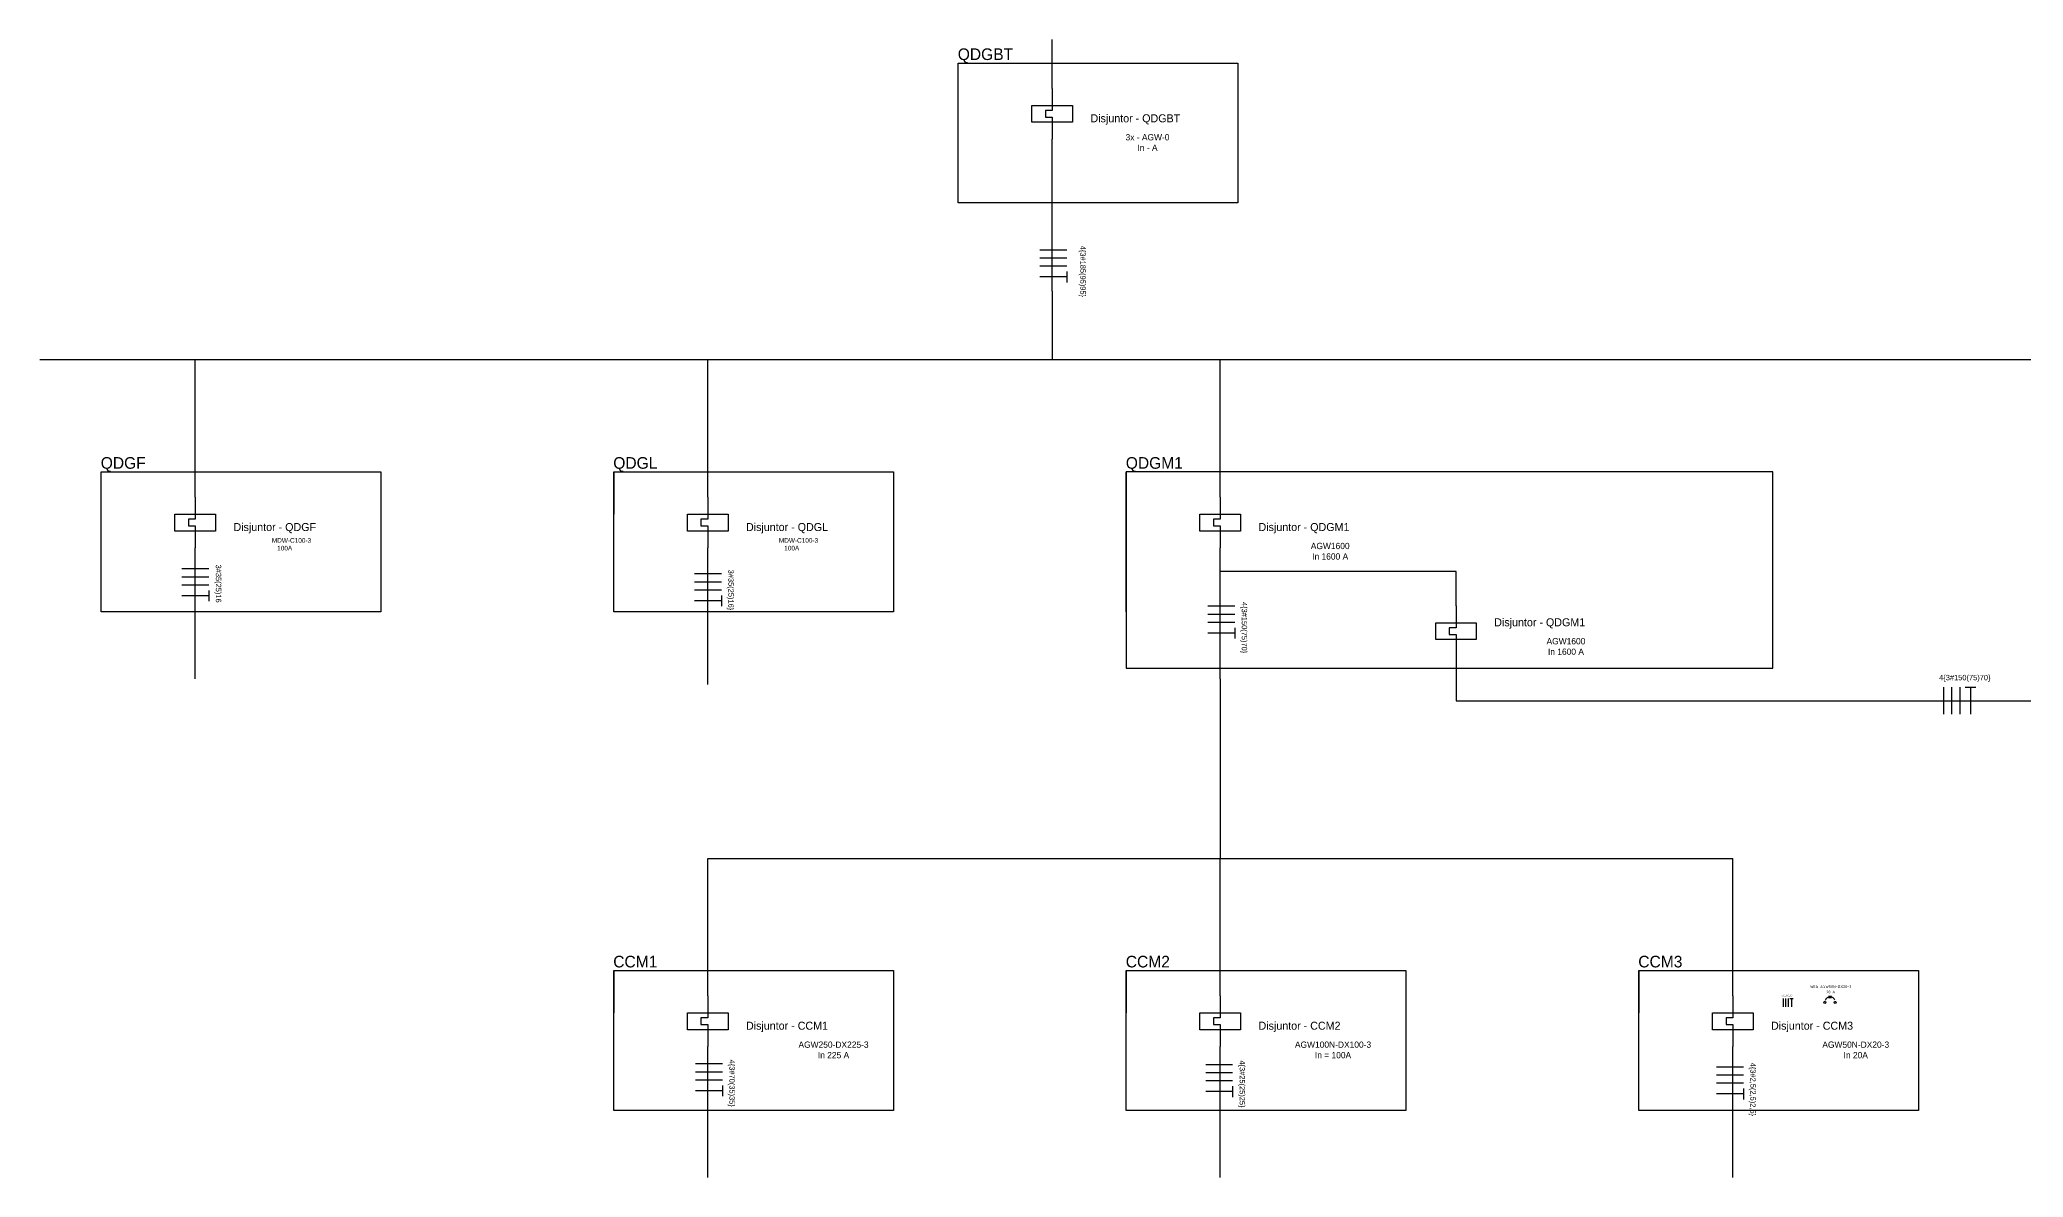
# Model space of a CAD drawing. Extents: x -646 to 641, y -139 to 322.
# Drawn here: x -642.6 to -495.9, y -15.5 to 68.7 of the extents above; entities that cross this region are included whole.
import ezdxf

# ---------------------------------------------------------------- set-up
doc = ezdxf.new("R2010")
doc.units = 0
doc.header["$MEASUREMENT"] = 0
doc.layers.add('ELET_UNIFILAR_TEXTO', color=4, linetype='Continuous')
doc.layers.add('ELT_UNIFILAR_DESENHO', color=5, linetype='Continuous')
doc.styles.add('ARIAL', font='arial.ttf')

msp = doc.modelspace()

# ---------------------------------------------------------------- linework, layer by layer
at = {"layer": 'ELT_UNIFILAR_DESENHO'}
for p, q in [((-567.748, 65.048), (-567.748, 68.661)), ((-574.698, 66.917), (-554.02, 66.917)), ((-574.698, 56.578), (-574.698, 66.917)), ((-554.02, 66.917), (-554.02, 56.578)), ((-554.02, 56.578), (-574.698, 56.578)), ((-566.678, 53.094), (-568.672, 53.094)), ((-566.678, 52.496), (-568.672, 52.496)), ((-566.678, 51.897), (-568.672, 51.897)), ((-566.678, 51.501), (-566.678, 50.704)), ((-566.678, 51.103), (-568.672, 51.103)), ((-567.748, 50.057), (-567.748, 44.985)), ((-631.14, 38.419), (-631.14, 44.985)), ((-593.23, 38.419), (-593.23, 44.985)), ((-555.321, 38.419), (-555.321, 44.985)), ((-631.14, 34.807), (-631.14, 38.419)), ((-593.23, 34.807), (-593.23, 38.419)), ((-555.321, 34.807), (-555.321, 38.419)), ((-638.09, 36.675), (-617.412, 36.675)), ((-638.09, 26.336), (-638.09, 36.675)), ((-617.412, 36.675), (-617.412, 26.336)), ((-600.18, 36.675), (-600.18, 33.557)), ((-600.18, 36.675), (-579.502, 36.675)), ((-600.18, 26.336), (-600.18, 36.675)), ((-579.502, 36.675), (-579.502, 26.336)), ((-562.27, 26.336), (-562.27, 36.675)), ((-535.136, 36.675), (-562.27, 36.675)), ((-562.27, 36.675), (-562.27, 22.157)), ((-514.458, 36.675), (-535.136, 36.675)), ((-514.458, 26.336), (-514.458, 36.675)), ((-630.13, 29.504), (-632.124, 29.504)), ((-630.13, 28.905), (-632.124, 28.905)), ((-630.13, 28.307), (-632.124, 28.307)), ((-630.13, 27.911), (-630.13, 27.114)), ((-592.22, 29.129), (-594.214, 29.129)), ((-592.22, 28.531), (-594.214, 28.531)), ((-592.22, 27.933), (-594.214, 27.933)), ((-537.883, 29.311), (-555.321, 29.311)), ((-537.883, 26.775), (-537.883, 29.311)), ((-630.13, 27.512), (-632.124, 27.512)), ((-592.22, 27.138), (-594.214, 27.138)), ((-592.22, 27.537), (-592.22, 26.739)), ((-554.248, 26.738), (-556.242, 26.738)), ((-617.412, 26.336), (-638.09, 26.336)), ((-579.502, 26.336), (-600.18, 26.336)), ((-554.248, 26.139), (-556.242, 26.139)), ((-554.248, 25.541), (-556.242, 25.541)), ((-554.248, 25.145), (-554.248, 24.348)), ((-514.458, 22.157), (-514.458, 26.336)), ((-554.248, 24.746), (-556.242, 24.746)), ((-562.27, 22.157), (-514.458, 22.157)), ((-537.883, 23.026), (-537.883, 21.303)), ((-555.321, 21.383), (-555.321, 8.09)), ((-537.883, 21.303), (-537.883, 19.752)), ((-501.825, 20.749), (-501.825, 18.755)), ((-501.227, 20.749), (-501.227, 18.755)), ((-500.629, 20.749), (-500.629, 18.755)), ((-500.233, 20.749), (-499.435, 20.749)), ((-499.834, 20.749), (-499.834, 18.755)), ((-537.883, 19.752), (-466.322, 19.752)), ((-593.23, 1.524), (-593.23, 8.09)), ((-593.23, 8.09), (-570.211, 8.09)), ((-555.321, 1.524), (-555.321, 8.09)), ((-537.518, 8.09), (-517.411, 8.09)), ((-517.411, 1.524), (-517.411, 8.09)), ((-593.23, -2.088), (-593.23, 1.524)), ((-555.321, -2.088), (-555.321, 1.524)), ((-517.411, -2.088), (-517.411, 1.524)), ((-600.18, -0.22), (-579.502, -0.22)), ((-600.18, -10.559), (-600.18, -0.22)), ((-600.18, -0.22), (-600.18, -3.338)), ((-579.502, -0.22), (-579.502, -10.559)), ((-562.27, -0.22), (-562.27, -3.338)), ((-562.27, -0.22), (-541.592, -0.22)), ((-562.27, -10.559), (-562.27, -0.22)), ((-541.592, -0.22), (-541.592, -10.559)), ((-524.361, -0.22), (-524.361, -3.338)), ((-524.361, -0.22), (-503.683, -0.22)), ((-524.361, -10.559), (-524.361, -0.22)), ((-503.683, -0.22), (-503.683, -10.559)), ((-513.693, -2.272), (-513.693, -2.897)), ((-513.505, -2.272), (-513.505, -2.897)), ((-513.318, -2.272), (-513.318, -2.897)), ((-513.194, -2.272), (-512.945, -2.272)), ((-513.069, -2.272), (-513.069, -2.897)), ((-510.291, -2.256), (-510.291, -2.078)), ((-510.291, -2.256), (-510.291, -2.078)), ((-510.215, -2.256), (-510.215, -2.078)), ((-510.215, -2.256), (-510.215, -2.078)), ((-510.139, -2.256), (-510.139, -2.078)), ((-510.139, -2.256), (-510.139, -2.078)), ((-592.142, -7.124), (-594.136, -7.124)), ((-554.405, -7.179), (-556.399, -7.179)), ((-592.142, -7.722), (-594.136, -7.722)), ((-592.142, -8.32), (-594.136, -8.32)), ((-592.142, -8.716), (-592.142, -9.514)), ((-554.405, -7.777), (-556.399, -7.777)), ((-554.405, -8.375), (-556.399, -8.375)), ((-554.405, -8.771), (-554.405, -9.569)), ((-516.628, -7.351), (-518.622, -7.351)), ((-516.628, -7.949), (-518.622, -7.949)), ((-516.628, -8.547), (-518.622, -8.547)), ((-592.142, -9.115), (-594.136, -9.115)), ((-554.405, -9.17), (-556.399, -9.17)), ((-516.628, -9.342), (-518.622, -9.342)), ((-516.628, -8.943), (-516.628, -9.741)), ((-579.502, -10.559), (-600.18, -10.559)), ((-541.592, -10.559), (-562.27, -10.559)), ((-503.683, -10.559), (-524.361, -10.559))]:
    msp.add_line(p, q, dxfattribs=at)
at = {"layer": 'ELT_UNIFILAR_DESENHO', "ltscale": 50}
for p, q in [((-567.748, 65.048), (-567.748, 63.798)), ((-568.248, 63.424), (-568.248, 62.924)), ((-567.748, 63.424), (-568.248, 63.424)), ((-567.748, 63.798), (-567.748, 63.424)), ((-568.248, 62.924), (-567.748, 62.924)), ((-567.748, 62.924), (-567.748, 62.549)), ((-567.748, 62.549), (-567.748, 61.299)), ((-642.646, 44.985), (-411.494, 44.985)), ((-631.14, 34.807), (-631.14, 33.557)), ((-593.23, 34.807), (-593.23, 33.557)), ((-555.321, 34.807), (-555.321, 33.557)), ((-631.64, 33.182), (-631.64, 32.682)), ((-631.14, 33.182), (-631.64, 33.182)), ((-631.64, 32.682), (-631.14, 32.682)), ((-631.14, 33.557), (-631.14, 33.182)), ((-631.14, 32.682), (-631.14, 32.307)), ((-631.14, 32.307), (-631.14, 31.057)), ((-593.73, 33.182), (-593.73, 32.682)), ((-593.23, 33.182), (-593.73, 33.182)), ((-593.73, 32.682), (-593.23, 32.682)), ((-593.23, 33.557), (-593.23, 33.182)), ((-593.23, 32.682), (-593.23, 32.307)), ((-593.23, 32.307), (-593.23, 31.057)), ((-555.821, 33.182), (-555.821, 32.682)), ((-555.321, 33.182), (-555.821, 33.182)), ((-555.821, 32.682), (-555.321, 32.682)), ((-555.321, 33.557), (-555.321, 33.182)), ((-555.321, 32.682), (-555.321, 32.307)), ((-555.321, 32.307), (-555.321, 31.057)), ((-537.883, 26.775), (-537.883, 25.525)), ((-538.383, 25.15), (-538.383, 24.651)), ((-537.883, 25.15), (-538.383, 25.15)), ((-537.883, 25.525), (-537.883, 25.15)), ((-538.383, 24.651), (-537.883, 24.651)), ((-537.883, 24.651), (-537.883, 24.276)), ((-537.883, 24.276), (-537.883, 23.026)), ((-570.211, 8.09), (-537.518, 8.09)), ((-593.23, -2.088), (-593.23, -3.338)), ((-555.321, -2.088), (-555.321, -3.338)), ((-517.411, -2.088), (-517.411, -3.338)), ((-593.73, -3.713), (-593.73, -4.213)), ((-593.23, -3.713), (-593.73, -3.713)), ((-593.73, -4.213), (-593.23, -4.213)), ((-593.23, -3.338), (-593.23, -3.713)), ((-593.23, -4.213), (-593.23, -4.588)), ((-555.821, -3.713), (-555.821, -4.213)), ((-555.321, -3.713), (-555.821, -3.713)), ((-555.821, -4.213), (-555.321, -4.213)), ((-555.321, -3.338), (-555.321, -3.713)), ((-555.321, -4.213), (-555.321, -4.588)), ((-517.911, -3.713), (-517.911, -4.213)), ((-517.411, -3.713), (-517.911, -3.713)), ((-517.911, -4.213), (-517.411, -4.213)), ((-517.411, -3.338), (-517.411, -3.713)), ((-517.411, -4.213), (-517.411, -4.588)), ((-593.23, -4.588), (-593.23, -5.838)), ((-555.321, -4.588), (-555.321, -5.838)), ((-517.411, -4.588), (-517.411, -5.838))]:
    msp.add_line(p, q, dxfattribs=at)
at = {"layer": 'ELT_UNIFILAR_DESENHO', "linetype": 'ByBlock'}
for p, q in [((-567.748, 50.057), (-567.748, 61.299)), ((-631.14, 21.383), (-631.14, 31.057)), ((-593.23, 20.949), (-593.23, 31.057)), ((-555.321, 21.383), (-555.321, 31.057)), ((-593.23, -15.512), (-593.23, -5.838)), ((-555.321, -15.512), (-555.321, -5.838)), ((-517.411, -15.512), (-517.411, -5.838))]:
    msp.add_line(p, q, dxfattribs=at)
at = {"layer": 'ELT_UNIFILAR_DESENHO'}
for points in [[(-569.248, 63.798), (-566.248, 63.798), (-566.248, 62.549), (-569.248, 62.549)], [(-569.248, 63.798), (-566.248, 63.798), (-566.248, 62.549), (-569.248, 62.549)], [(-569.248, 63.798), (-566.248, 63.798), (-566.248, 62.549), (-569.248, 62.549)], [(-569.248, 63.798), (-566.248, 63.798), (-566.248, 62.549), (-569.248, 62.549)], [(-632.64, 33.557), (-629.64, 33.557), (-629.64, 32.307), (-632.64, 32.307)], [(-632.64, 33.557), (-629.64, 33.557), (-629.64, 32.307), (-632.64, 32.307)], [(-632.64, 33.557), (-629.64, 33.557), (-629.64, 32.307), (-632.64, 32.307)], [(-632.64, 33.557), (-629.64, 33.557), (-629.64, 32.307), (-632.64, 32.307)], [(-594.73, 33.557), (-591.731, 33.557), (-591.731, 32.307), (-594.73, 32.307)], [(-594.73, 33.557), (-591.731, 33.557), (-591.731, 32.307), (-594.73, 32.307)], [(-594.73, 33.557), (-591.731, 33.557), (-591.731, 32.307), (-594.73, 32.307)], [(-594.73, 33.557), (-591.731, 33.557), (-591.731, 32.307), (-594.73, 32.307)], [(-556.821, 33.557), (-553.821, 33.557), (-553.821, 32.307), (-556.821, 32.307)], [(-556.821, 33.557), (-553.821, 33.557), (-553.821, 32.307), (-556.821, 32.307)], [(-556.821, 33.557), (-553.821, 33.557), (-553.821, 32.307), (-556.821, 32.307)], [(-556.821, 33.557), (-553.821, 33.557), (-553.821, 32.307), (-556.821, 32.307)], [(-539.383, 25.525), (-536.384, 25.525), (-536.384, 24.276), (-539.383, 24.276)], [(-539.383, 25.525), (-536.384, 25.525), (-536.384, 24.276), (-539.383, 24.276)], [(-539.383, 25.525), (-536.384, 25.525), (-536.384, 24.276), (-539.383, 24.276)], [(-539.383, 25.525), (-536.384, 25.525), (-536.384, 24.276), (-539.383, 24.276)], [(-594.73, -3.338), (-591.731, -3.338), (-591.731, -4.588), (-594.73, -4.588)], [(-594.73, -3.338), (-591.731, -3.338), (-591.731, -4.588), (-594.73, -4.588)], [(-594.73, -3.338), (-591.731, -3.338), (-591.731, -4.588), (-594.73, -4.588)], [(-594.73, -3.338), (-591.731, -3.338), (-591.731, -4.588), (-594.73, -4.588)], [(-556.821, -3.338), (-553.821, -3.338), (-553.821, -4.588), (-556.821, -4.588)], [(-556.821, -3.338), (-553.821, -3.338), (-553.821, -4.588), (-556.821, -4.588)], [(-556.821, -3.338), (-553.821, -3.338), (-553.821, -4.588), (-556.821, -4.588)], [(-556.821, -3.338), (-553.821, -3.338), (-553.821, -4.588), (-556.821, -4.588)], [(-518.911, -3.338), (-515.911, -3.338), (-515.911, -4.588), (-518.911, -4.588)], [(-518.911, -3.338), (-515.911, -3.338), (-515.911, -4.588), (-518.911, -4.588)], [(-518.911, -3.338), (-515.911, -3.338), (-515.911, -4.588), (-518.911, -4.588)], [(-518.911, -3.338), (-515.911, -3.338), (-515.911, -4.588), (-518.911, -4.588)]]:
    msp.add_lwpolyline(points, close=True, dxfattribs=at)
msp.add_lwpolyline([(-509.869, -2.387), (-509.893, -2.343), (-509.923, -2.303), (-509.957, -2.267), (-509.996, -2.236), (-510.039, -2.21), (-510.085, -2.19), (-510.133, -2.176), (-510.182, -2.168), (-510.232, -2.167), (-510.281, -2.173), (-510.33, -2.185), (-510.376, -2.203), (-510.42, -2.227), (-510.46, -2.256), (-510.496, -2.291), (-510.527, -2.33), (-510.553, -2.372), (-510.573, -2.418)], dxfattribs=at)
for centre in [(-510.596, -2.567), (-509.833, -2.567)]:
    msp.add_circle(centre, 0.0763, dxfattribs=at)

# ---------------------------------------------------------------- texts
at = {"layer": 'ELET_UNIFILAR_TEXTO', "ltscale": 50}
for s, p in [('Disjuntor - QDGBT ', (-564.921, 62.547)), ('Disjuntor - QDGF', (-628.313, 32.305)), ('Disjuntor - QDGL ', (-590.403, 32.305)), ('Disjuntor - QDGM1 ', (-552.493, 32.305)), ('Disjuntor - QDGM1 ', (-535.056, 25.258)), ('Disjuntor - CCM1 ', (-590.403, -4.59)), ('Disjuntor - CCM2 ', (-552.493, -4.59)), ('Disjuntor - CCM3 ', (-514.584, -4.59))]:
    msp.add_text(s, height=0.59177, dxfattribs=at).set_placement(p)
at = {"layer": 'ELET_UNIFILAR_TEXTO', "attachment_point": 1}
for s, insert, char_height in [('QDGBT', (-574.738, 68.016), 0.8616), ('QDGL', (-600.22, 37.775), 0.8616), ('\\pxsm1,qc;{\\H0.48889x;AGW1600\\PIn 1600 A\\C7; \\H2.04545x; }', (-548.784, 31.433), 0.95165), ('\\pxsm1,qc;{\\H0.48889x;AGW1600\\PIn 1600 A \\H2.04545x;\\C7; }', (-531.346, 24.386), 0.95165), ('CCM1', (-600.22, 0.879), 0.8616), ('CCM2', (-562.31, 0.879), 0.8616), ('CCM3', (-524.401, 0.879), 0.8616), ('\\pxsm1,qc;{\\H0.48889x;AGW250-DX225-3  \\PIn 225 A\\C7; }', (-586.693, -5.463), 0.95165), ('\\pxsm1,qc;{\\H0.48889x;AGW50N-DX20-3 \\PIn 20A\\H2.04545x; }', (-510.874, -5.463), 0.95165)]:
    msp.add_mtext(s, dxfattribs=dict(at, insert=insert, char_height=char_height))
for s, insert, char_height, width in [('\\pxsm1,qc;{\\H0.48889x;3x - AGW-0 \\PIn - A\\C7; \\H2.04545x; }', (-563.917, 61.674), 0.95165, 6.43024), ('QDGF', (-638.13, 37.775), 0.8616, 5.74389), ('QDGM1', (-562.31, 37.775), 0.8616, 4.59511), ('MDW-C100-3^J   100A', (-625.475, 31.786), 0.34463, 3.53809), ('MDW-C100-3^J   100A', (-587.971, 31.786), 0.34463, 3.53809), ('\\A1;3#2,5(2,5)', (-513.793, -1.987), 0.12481, 0.97518), ('\\pxsm1,qc;{\\H0.48889x;AGW100N-DX100-3 In = 100A }', (-548.784, -5.463), 0.95165, 3.61019)]:
    msp.add_mtext(s, dxfattribs=dict(at, insert=insert, char_height=char_height, width=width))
at = {"layer": 'ELET_UNIFILAR_TEXTO', "char_height": 0.39879, "width": 3.11582, "attachment_point": 1, "rotation": 270}
for s, insert in [('\\A1; 4\\{3#185(95)95\\}', (-565.276, 53.415)), ('\\A1;3#35(25)16', (-629.217, 29.824)), ('\\A1;3#35(25)16\\}', (-591.307, 29.45)), ('\\A1;4\\{3#150(75)70\\}', (-553.335, 27.059)), ('\\A1;4\\{3#70(35)35\\}', (-591.229, -6.803)), ('\\A1;4\\{3#25(25)25\\}', (-553.491, -6.858)), ('\\A1;4\\{3#2,5(2,5)2,5\\}', (-515.714, -7.03))]:
    msp.add_mtext(s, dxfattribs=dict(at, insert=insert))
at = {"layer": 'ELET_UNIFILAR_TEXTO', "insert": (-510.165, -1.905), "char_height": 0.20154, "width": 3.82691, "attachment_point": 8, "line_spacing_factor": 0.6, "style": 'ARIAL'}
msp.add_mtext('{\\Fisocp|c0;WEG AGW50N-DX20-3 ^J\\P\\Fisocp2|c0;20 A }', dxfattribs=at)
at = {"layer": 'ELT_UNIFILAR_DESENHO', "insert": (-502.146, 21.662), "char_height": 0.39879, "width": 3.11582, "attachment_point": 1}
msp.add_mtext('\\A1;4\\{3#150(75)70\\}', dxfattribs=at)

doc.saveas('drawing.dxf')
